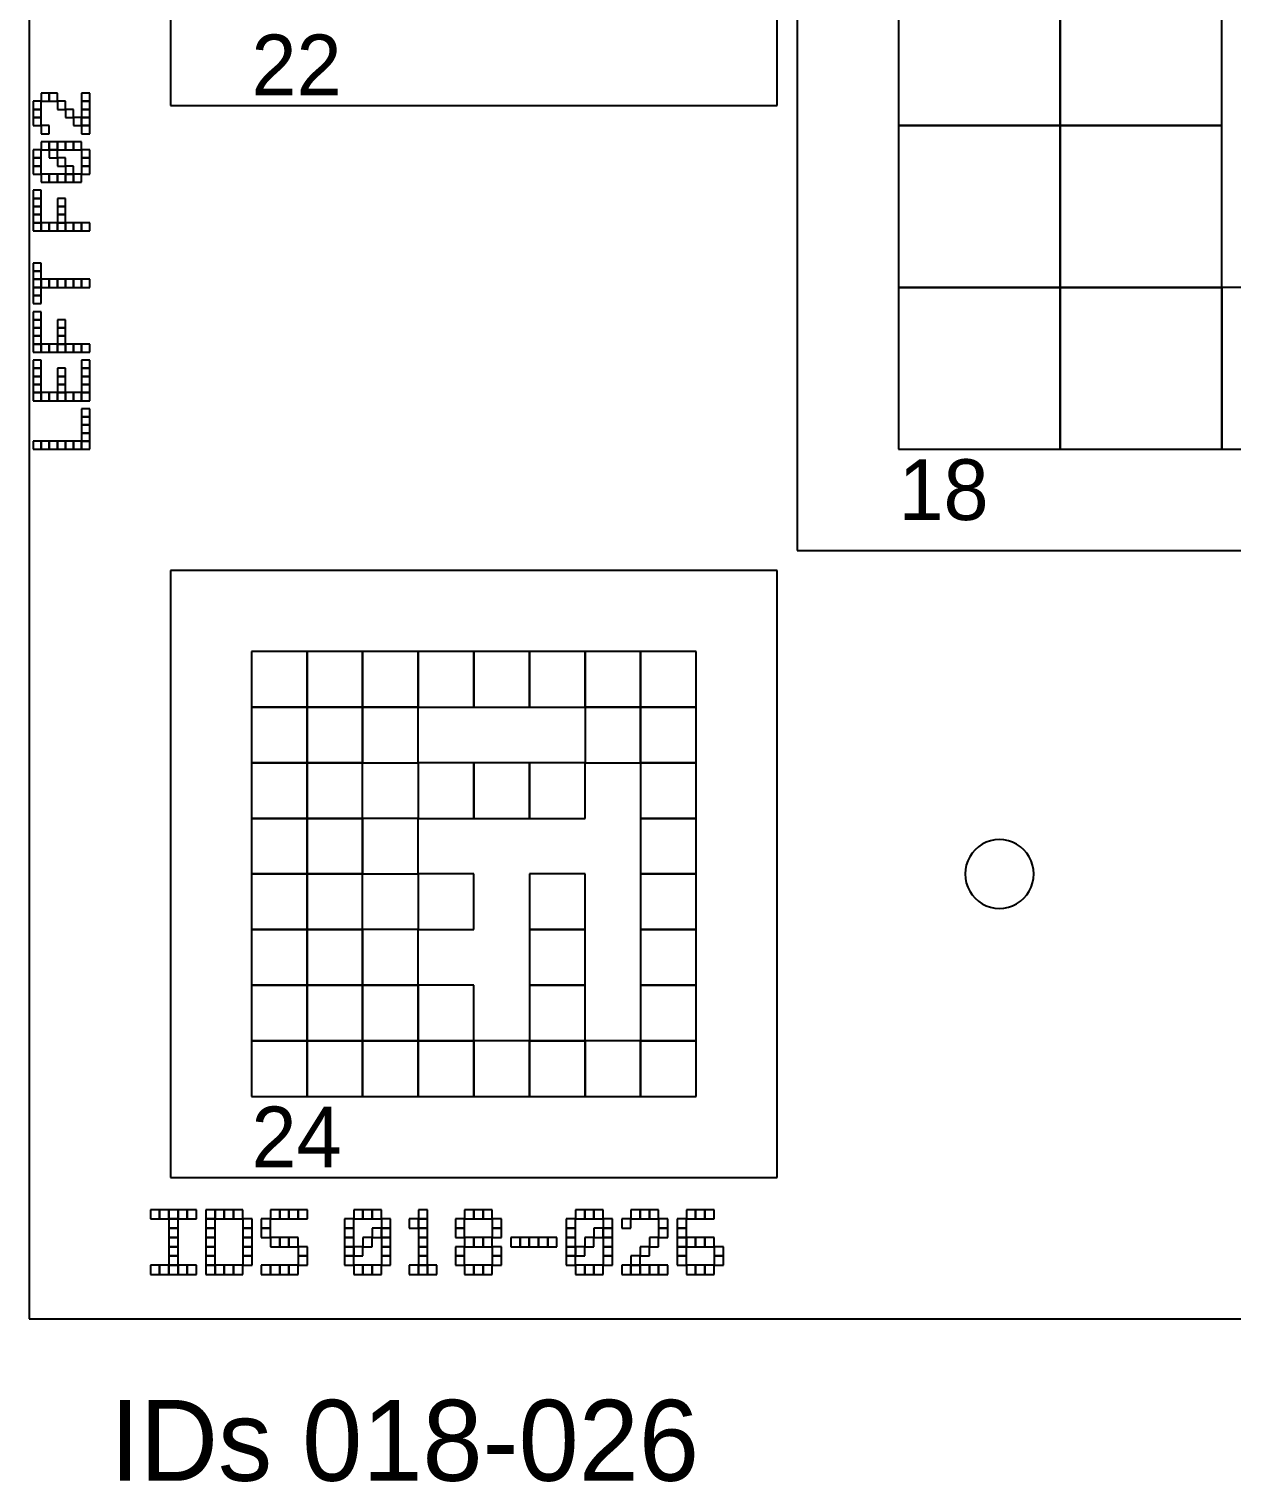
# Model space of a CAD drawing. Extents: x 0 to 150, y -8 to 159.
# Drawn here: x 0 to 59.5, y -8.1 to 63.8 of the extents above; entities that cross this region are included whole.
import ezdxf

# ---------------------------------------------------------------- set-up
doc = ezdxf.new("R2010")
doc.units = 0
for name, color, linetype in [('BLACK_POCKET', 7, 'CONTINUOUS'), ('BOARD_TEXT', 2, 'CONTINUOUS'), ('CUT', 1, 'CONTINUOUS'), ('LABEL', 3, 'CONTINUOUS'), ('MOUNT_HOLE', 5, 'CONTINUOUS'), ('QUIET_ZONE', 4, 'CONTINUOUS'), ('TAG_BOUNDARY', 8, 'CONTINUOUS')]:
    doc.layers.add(name, color=color, linetype=linetype)

msp = doc.modelspace()

# ---------------------------------------------------------------- linework, layer by layer
at = {"layer": 'BLACK_POCKET'}
for p, q in [((43, 67), (43, 59)), ((51, 59), (51, 67)), ((51, 67), (51, 59)), ((59, 59), (59, 67)), ((43, 59), (51, 59)), ((51, 59), (43, 59)), ((43, 59), (43, 51)), ((51, 59), (59, 59)), ((51, 51), (51, 59)), ((59, 59), (51, 59)), ((51, 59), (51, 51)), ((59, 51), (59, 59)), ((43, 51), (51, 51)), ((51, 51), (43, 51)), ((43, 51), (43, 43)), ((51, 51), (59, 51)), ((51, 43), (51, 51)), ((59, 51), (51, 51)), ((51, 51), (51, 43)), ((59, 43), (59, 51)), ((67, 51), (59, 51)), ((59, 51), (59, 43)), ((43, 43), (51, 43)), ((51, 43), (59, 43)), ((59, 43), (67, 43)), ((13.75, 33), (11, 33)), ((11, 33), (11, 30.25)), ((13.75, 30.25), (13.75, 33)), ((16.5, 33), (13.75, 33)), ((13.75, 33), (13.75, 30.25)), ((16.5, 30.25), (16.5, 33)), ((19.25, 33), (16.5, 33)), ((16.5, 33), (16.5, 30.25)), ((19.25, 30.25), (19.25, 33)), ((22, 33), (19.25, 33)), ((19.25, 33), (19.25, 30.25)), ((22, 30.25), (22, 33)), ((24.75, 33), (22, 33)), ((22, 33), (22, 30.25)), ((24.75, 30.25), (24.75, 33)), ((27.5, 33), (24.75, 33)), ((24.75, 33), (24.75, 30.25)), ((27.5, 30.25), (27.5, 33)), ((30.25, 33), (27.5, 33)), ((27.5, 33), (27.5, 30.25)), ((30.25, 30.25), (30.25, 33)), ((33, 33), (30.25, 33)), ((30.25, 33), (30.25, 30.25)), ((33, 30.25), (33, 33)), ((11, 30.25), (13.75, 30.25)), ((13.75, 30.25), (11, 30.25)), ((11, 30.25), (11, 27.5)), ((13.75, 30.25), (16.5, 30.25)), ((13.75, 27.5), (13.75, 30.25)), ((16.5, 30.25), (13.75, 30.25)), ((13.75, 30.25), (13.75, 27.5)), ((16.5, 30.25), (19.25, 30.25)), ((16.5, 27.5), (16.5, 30.25)), ((19.25, 30.25), (16.5, 30.25)), ((16.5, 30.25), (16.5, 27.5)), ((19.25, 30.25), (22, 30.25)), ((19.25, 27.5), (19.25, 30.25)), ((22, 30.25), (24.75, 30.25)), ((24.75, 30.25), (27.5, 30.25)), ((27.5, 30.25), (30.25, 30.25)), ((30.25, 30.25), (27.5, 30.25)), ((27.5, 30.25), (27.5, 27.5)), ((30.25, 30.25), (33, 30.25)), ((30.25, 27.5), (30.25, 30.25)), ((33, 30.25), (30.25, 30.25)), ((30.25, 30.25), (30.25, 27.5)), ((33, 27.5), (33, 30.25)), ((11, 27.5), (13.75, 27.5)), ((13.75, 27.5), (11, 27.5)), ((11, 27.5), (11, 24.75)), ((13.75, 27.5), (16.5, 27.5)), ((13.75, 24.75), (13.75, 27.5)), ((16.5, 27.5), (13.75, 27.5)), ((13.75, 27.5), (13.75, 24.75)), ((16.5, 27.5), (19.25, 27.5)), ((16.5, 24.75), (16.5, 27.5)), ((22, 27.5), (19.25, 27.5)), ((19.25, 27.5), (19.25, 24.75)), ((22, 24.75), (22, 27.5)), ((24.75, 27.5), (22, 27.5)), ((22, 27.5), (22, 24.75)), ((24.75, 24.75), (24.75, 27.5)), ((27.5, 27.5), (24.75, 27.5)), ((24.75, 27.5), (24.75, 24.75)), ((27.5, 27.5), (30.25, 27.5)), ((27.5, 24.75), (27.5, 27.5)), ((30.25, 27.5), (33, 27.5)), ((33, 27.5), (30.25, 27.5)), ((30.25, 27.5), (30.25, 24.75)), ((33, 24.75), (33, 27.5)), ((11, 24.75), (13.75, 24.75)), ((13.75, 24.75), (11, 24.75)), ((11, 24.75), (11, 22)), ((13.75, 24.75), (16.5, 24.75)), ((13.75, 22), (13.75, 24.75)), ((16.5, 24.75), (13.75, 24.75)), ((13.75, 24.75), (13.75, 22)), ((16.5, 22), (16.5, 24.75)), ((19.25, 24.75), (16.5, 24.75)), ((16.5, 24.75), (16.5, 22)), ((19.25, 24.75), (22, 24.75)), ((19.25, 22), (19.25, 24.75)), ((22, 24.75), (24.75, 24.75)), ((24.75, 24.75), (27.5, 24.75)), ((30.25, 24.75), (33, 24.75)), ((33, 24.75), (30.25, 24.75)), ((30.25, 24.75), (30.25, 22)), ((33, 22), (33, 24.75)), ((11, 22), (13.75, 22)), ((13.75, 22), (11, 22)), ((11, 22), (11, 19.25)), ((13.75, 22), (16.5, 22)), ((13.75, 19.25), (13.75, 22)), ((16.5, 22), (13.75, 22)), ((13.75, 22), (13.75, 19.25)), ((16.5, 22), (19.25, 22)), ((16.5, 19.25), (16.5, 22)), ((22, 22), (19.25, 22)), ((19.25, 22), (19.25, 19.25)), ((22, 19.25), (22, 22)), ((27.5, 22), (24.75, 22)), ((24.75, 22), (24.75, 19.25)), ((27.5, 19.25), (27.5, 22)), ((30.25, 22), (33, 22)), ((33, 22), (30.25, 22)), ((30.25, 22), (30.25, 19.25)), ((33, 19.25), (33, 22)), ((11, 19.25), (13.75, 19.25)), ((13.75, 19.25), (11, 19.25)), ((11, 19.25), (11, 16.5)), ((13.75, 19.25), (16.5, 19.25)), ((13.75, 16.5), (13.75, 19.25)), ((16.5, 19.25), (13.75, 19.25)), ((13.75, 19.25), (13.75, 16.5)), ((16.5, 16.5), (16.5, 19.25)), ((19.25, 19.25), (16.5, 19.25)), ((16.5, 19.25), (16.5, 16.5)), ((19.25, 19.25), (22, 19.25)), ((19.25, 16.5), (19.25, 19.25)), ((24.75, 19.25), (27.5, 19.25)), ((27.5, 19.25), (24.75, 19.25)), ((24.75, 19.25), (24.75, 16.5)), ((27.5, 16.5), (27.5, 19.25)), ((30.25, 19.25), (33, 19.25)), ((33, 19.25), (30.25, 19.25)), ((30.25, 19.25), (30.25, 16.5)), ((33, 16.5), (33, 19.25)), ((11, 16.5), (13.75, 16.5)), ((13.75, 16.5), (11, 16.5)), ((11, 16.5), (11, 13.75)), ((13.75, 16.5), (16.5, 16.5)), ((13.75, 13.75), (13.75, 16.5)), ((16.5, 16.5), (13.75, 16.5)), ((13.75, 16.5), (13.75, 13.75)), ((16.5, 16.5), (19.25, 16.5)), ((16.5, 13.75), (16.5, 16.5)), ((19.25, 16.5), (16.5, 16.5)), ((16.5, 16.5), (16.5, 13.75)), ((19.25, 13.75), (19.25, 16.5)), ((22, 16.5), (19.25, 16.5)), ((19.25, 16.5), (19.25, 13.75)), ((22, 13.75), (22, 16.5)), ((24.75, 16.5), (27.5, 16.5)), ((27.5, 16.5), (24.75, 16.5)), ((24.75, 16.5), (24.75, 13.75)), ((27.5, 13.75), (27.5, 16.5)), ((30.25, 16.5), (33, 16.5)), ((33, 16.5), (30.25, 16.5)), ((30.25, 16.5), (30.25, 13.75)), ((33, 13.75), (33, 16.5)), ((11, 13.75), (13.75, 13.75)), ((13.75, 13.75), (11, 13.75)), ((11, 13.75), (11, 11)), ((13.75, 13.75), (16.5, 13.75)), ((13.75, 11), (13.75, 13.75)), ((16.5, 13.75), (13.75, 13.75)), ((13.75, 13.75), (13.75, 11)), ((16.5, 13.75), (19.25, 13.75)), ((16.5, 11), (16.5, 13.75)), ((19.25, 13.75), (16.5, 13.75)), ((16.5, 13.75), (16.5, 11)), ((19.25, 13.75), (22, 13.75)), ((19.25, 11), (19.25, 13.75)), ((22, 13.75), (19.25, 13.75)), ((19.25, 13.75), (19.25, 11)), ((22, 11), (22, 13.75)), ((24.75, 13.75), (22, 13.75)), ((22, 13.75), (22, 11)), ((24.75, 13.75), (27.5, 13.75)), ((24.75, 11), (24.75, 13.75)), ((27.5, 13.75), (24.75, 13.75)), ((24.75, 13.75), (24.75, 11)), ((27.5, 11), (27.5, 13.75)), ((30.25, 13.75), (27.5, 13.75)), ((27.5, 13.75), (27.5, 11)), ((30.25, 13.75), (33, 13.75)), ((30.25, 11), (30.25, 13.75)), ((33, 13.75), (30.25, 13.75)), ((30.25, 13.75), (30.25, 11)), ((33, 11), (33, 13.75)), ((11, 11), (13.75, 11)), ((13.75, 11), (16.5, 11)), ((16.5, 11), (19.25, 11)), ((19.25, 11), (22, 11)), ((22, 11), (24.75, 11)), ((24.75, 11), (27.5, 11)), ((27.5, 11), (30.25, 11)), ((30.25, 11), (33, 11))]:
    msp.add_line(p, q, dxfattribs=at)
at = {"layer": 'BOARD_TEXT'}
for p, q in [((1, 60.6), (0.6, 60.6)), ((0.6, 60.6), (0.6, 60.2)), ((1, 60.2), (1, 60.6)), ((1.4, 60.6), (1, 60.6)), ((1, 60.6), (1, 60.2)), ((1.4, 60.2), (1.4, 60.6)), ((3, 60.6), (2.6, 60.6)), ((2.6, 60.6), (2.6, 60.2)), ((3, 60.2), (3, 60.6)), ((0.6, 60.2), (0.2, 60.2)), ((0.2, 60.2), (0.2, 59.8)), ((0.6, 59.8), (0.2, 59.8)), ((0.2, 59.8), (0.2, 59.4)), ((0.2, 59.8), (0.6, 59.8)), ((0.6, 59.8), (0.6, 60.2)), ((0.6, 60.2), (1, 60.2)), ((0.6, 59.4), (0.6, 59.8)), ((1, 60.2), (1.4, 60.2)), ((1.8, 60.2), (1.4, 60.2)), ((1.4, 60.2), (1.4, 59.8)), ((1.4, 59.8), (1.8, 59.8)), ((1.8, 59.8), (1.8, 60.2)), ((2.2, 59.8), (1.8, 59.8)), ((1.8, 59.8), (1.8, 59.4)), ((2.2, 59.4), (2.2, 59.8)), ((3, 60.2), (2.6, 60.2)), ((2.6, 60.2), (2.6, 59.8)), ((2.6, 60.2), (3, 60.2)), ((3, 59.8), (2.6, 59.8)), ((2.6, 59.8), (2.6, 59.4)), ((2.6, 59.8), (3, 59.8)), ((3, 59.8), (3, 60.2)), ((3, 59.4), (3, 59.8)), ((0.6, 59.4), (0.2, 59.4)), ((0.2, 59.4), (0.2, 59)), ((0.2, 59.4), (0.6, 59.4)), ((0.2, 59), (0.6, 59)), ((0.6, 59), (0.6, 59.4)), ((1, 59), (0.6, 59)), ((0.6, 59), (0.6, 58.6)), ((1, 58.6), (1, 59)), ((1.8, 59.4), (2.2, 59.4)), ((2.6, 59.4), (2.2, 59.4)), ((2.2, 59.4), (2.2, 59)), ((2.2, 59), (2.6, 59)), ((2.6, 59), (2.6, 59.4)), ((3, 59.4), (2.6, 59.4)), ((2.6, 59.4), (2.6, 59)), ((2.6, 59.4), (3, 59.4)), ((3, 59), (2.6, 59)), ((2.6, 59), (2.6, 58.6)), ((2.6, 59), (3, 59)), ((3, 59), (3, 59.4)), ((3, 58.6), (3, 59)), ((0.6, 58.6), (1, 58.6)), ((1, 58.2), (0.6, 58.2)), ((0.6, 58.2), (0.6, 57.8)), ((1, 57.8), (1, 58.2)), ((1.4, 58.2), (1, 58.2)), ((1, 58.2), (1, 57.8)), ((1.4, 57.8), (1.4, 58.2)), ((1.8, 58.2), (1.4, 58.2)), ((1.4, 58.2), (1.4, 57.8)), ((1.8, 57.8), (1.8, 58.2)), ((2.2, 58.2), (1.8, 58.2)), ((1.8, 58.2), (1.8, 57.8)), ((2.2, 57.8), (2.2, 58.2)), ((2.6, 58.2), (2.2, 58.2)), ((2.2, 58.2), (2.2, 57.8)), ((2.6, 58.6), (3, 58.6)), ((2.6, 57.8), (2.6, 58.2)), ((0.6, 57.8), (0.2, 57.8)), ((0.2, 57.8), (0.2, 57.4)), ((0.6, 57.4), (0.6, 57.8)), ((0.6, 57.8), (1, 57.8)), ((1.4, 57.8), (1, 57.8)), ((1, 57.8), (1, 57.4)), ((1, 57.8), (1.4, 57.8)), ((1.4, 57.4), (1.4, 57.8)), ((1.4, 57.8), (1.8, 57.8)), ((1.8, 57.8), (2.2, 57.8)), ((2.2, 57.8), (2.6, 57.8)), ((3, 57.8), (2.6, 57.8)), ((2.6, 57.8), (2.6, 57.4)), ((3, 57.4), (3, 57.8)), ((0.6, 57.4), (0.2, 57.4)), ((0.2, 57.4), (0.2, 57)), ((0.2, 57.4), (0.6, 57.4)), ((0.6, 57), (0.2, 57)), ((0.2, 57), (0.2, 56.6)), ((0.2, 57), (0.6, 57)), ((0.6, 57), (0.6, 57.4)), ((0.6, 56.6), (0.6, 57)), ((1, 57.4), (1.4, 57.4)), ((1.8, 57.4), (1.4, 57.4)), ((1.4, 57.4), (1.4, 57)), ((1.4, 57), (1.8, 57)), ((1.8, 57), (1.8, 57.4)), ((2.2, 57), (1.8, 57)), ((1.8, 57), (1.8, 56.6)), ((2.2, 56.6), (2.2, 57)), ((3, 57.4), (2.6, 57.4)), ((2.6, 57.4), (2.6, 57)), ((2.6, 57.4), (3, 57.4)), ((3, 57), (2.6, 57)), ((2.6, 57), (2.6, 56.6)), ((2.6, 57), (3, 57)), ((3, 57), (3, 57.4)), ((3, 56.6), (3, 57)), ((0.2, 56.6), (0.6, 56.6)), ((1, 56.6), (0.6, 56.6)), ((0.6, 56.6), (0.6, 56.2)), ((0.6, 56.2), (1, 56.2)), ((1, 56.2), (1, 56.6)), ((1.4, 56.6), (1, 56.6)), ((1, 56.6), (1, 56.2)), ((1, 56.2), (1.4, 56.2)), ((1.4, 56.2), (1.4, 56.6)), ((1.8, 56.6), (1.4, 56.6)), ((1.4, 56.6), (1.4, 56.2)), ((1.4, 56.2), (1.8, 56.2)), ((1.8, 56.2), (1.8, 56.6)), ((2.2, 56.6), (1.8, 56.6)), ((1.8, 56.6), (1.8, 56.2)), ((1.8, 56.6), (2.2, 56.6)), ((1.8, 56.2), (2.2, 56.2)), ((2.2, 56.2), (2.2, 56.6)), ((2.6, 56.6), (2.2, 56.6)), ((2.2, 56.6), (2.2, 56.2)), ((2.2, 56.2), (2.6, 56.2)), ((2.6, 56.2), (2.6, 56.6)), ((2.6, 56.6), (3, 56.6)), ((0.6, 55.8), (0.2, 55.8)), ((0.2, 55.8), (0.2, 55.4)), ((0.6, 55.4), (0.2, 55.4)), ((0.2, 55.4), (0.2, 55)), ((0.2, 55.4), (0.6, 55.4)), ((0.6, 55.4), (0.6, 55.8)), ((0.6, 55), (0.6, 55.4)), ((1.8, 55.4), (1.4, 55.4)), ((1.4, 55.4), (1.4, 55)), ((1.8, 55), (1.8, 55.4)), ((0.6, 55), (0.2, 55)), ((0.2, 55), (0.2, 54.6)), ((0.2, 55), (0.6, 55)), ((0.6, 54.6), (0.2, 54.6)), ((0.2, 54.6), (0.2, 54.2)), ((0.2, 54.6), (0.6, 54.6)), ((0.6, 54.6), (0.6, 55)), ((0.6, 54.2), (0.6, 54.6)), ((1.8, 55), (1.4, 55)), ((1.4, 55), (1.4, 54.6)), ((1.4, 55), (1.8, 55)), ((1.8, 54.6), (1.4, 54.6)), ((1.4, 54.6), (1.4, 54.2)), ((1.4, 54.6), (1.8, 54.6)), ((1.8, 54.6), (1.8, 55)), ((1.8, 54.2), (1.8, 54.6)), ((0.6, 54.2), (0.2, 54.2)), ((0.2, 54.2), (0.2, 53.8)), ((0.2, 54.2), (0.6, 54.2)), ((0.6, 53.8), (0.6, 54.2)), ((1, 54.2), (0.6, 54.2)), ((0.6, 54.2), (0.6, 53.8)), ((1, 53.8), (1, 54.2)), ((1.4, 54.2), (1, 54.2)), ((1, 54.2), (1, 53.8)), ((1.4, 53.8), (1.4, 54.2)), ((1.8, 54.2), (1.4, 54.2)), ((1.4, 54.2), (1.4, 53.8)), ((1.4, 54.2), (1.8, 54.2)), ((1.8, 53.8), (1.8, 54.2)), ((2.2, 54.2), (1.8, 54.2)), ((1.8, 54.2), (1.8, 53.8)), ((2.2, 53.8), (2.2, 54.2)), ((2.6, 54.2), (2.2, 54.2)), ((2.2, 54.2), (2.2, 53.8)), ((2.6, 53.8), (2.6, 54.2)), ((3, 54.2), (2.6, 54.2)), ((2.6, 54.2), (2.6, 53.8)), ((3, 53.8), (3, 54.2)), ((0.2, 53.8), (0.6, 53.8)), ((0.6, 53.8), (1, 53.8)), ((1, 53.8), (1.4, 53.8)), ((1.4, 53.8), (1.8, 53.8)), ((1.8, 53.8), (2.2, 53.8)), ((2.2, 53.8), (2.6, 53.8)), ((2.6, 53.8), (3, 53.8)), ((0.6, 52.2), (0.2, 52.2)), ((0.2, 52.2), (0.2, 51.8)), ((0.6, 51.8), (0.2, 51.8)), ((0.2, 51.8), (0.2, 51.4)), ((0.2, 51.8), (0.6, 51.8)), ((0.6, 51.8), (0.6, 52.2)), ((0.6, 51.4), (0.6, 51.8)), ((0.6, 51.4), (0.2, 51.4)), ((0.2, 51.4), (0.2, 51)), ((0.2, 51.4), (0.6, 51.4)), ((0.6, 51), (0.2, 51)), ((0.2, 51), (0.2, 50.6)), ((0.2, 51), (0.6, 51)), ((0.6, 51), (0.6, 51.4)), ((1, 51.4), (0.6, 51.4)), ((0.6, 51.4), (0.6, 51)), ((0.6, 50.6), (0.6, 51)), ((0.6, 51), (1, 51)), ((1, 51), (1, 51.4)), ((1.4, 51.4), (1, 51.4)), ((1, 51.4), (1, 51)), ((1, 51), (1.4, 51)), ((1.4, 51), (1.4, 51.4)), ((1.8, 51.4), (1.4, 51.4)), ((1.4, 51.4), (1.4, 51)), ((1.4, 51), (1.8, 51)), ((1.8, 51), (1.8, 51.4)), ((2.2, 51.4), (1.8, 51.4)), ((1.8, 51.4), (1.8, 51)), ((1.8, 51), (2.2, 51)), ((2.2, 51), (2.2, 51.4)), ((2.6, 51.4), (2.2, 51.4)), ((2.2, 51.4), (2.2, 51)), ((2.2, 51), (2.6, 51)), ((2.6, 51), (2.6, 51.4)), ((3, 51.4), (2.6, 51.4)), ((2.6, 51.4), (2.6, 51)), ((2.6, 51), (3, 51)), ((3, 51), (3, 51.4)), ((0.6, 50.6), (0.2, 50.6)), ((0.2, 50.6), (0.2, 50.2)), ((0.2, 50.6), (0.6, 50.6)), ((0.6, 50.2), (0.6, 50.6)), ((0.2, 50.2), (0.6, 50.2)), ((0.6, 49.8), (0.2, 49.8)), ((0.2, 49.8), (0.2, 49.4)), ((0.6, 49.4), (0.6, 49.8)), ((0.6, 49.4), (0.2, 49.4)), ((0.2, 49.4), (0.2, 49)), ((0.2, 49.4), (0.6, 49.4)), ((0.6, 49), (0.2, 49)), ((0.2, 49), (0.2, 48.6)), ((0.2, 49), (0.6, 49)), ((0.6, 49), (0.6, 49.4)), ((0.6, 48.6), (0.6, 49)), ((1.8, 49.4), (1.4, 49.4)), ((1.4, 49.4), (1.4, 49)), ((1.8, 49), (1.4, 49)), ((1.4, 49), (1.4, 48.6)), ((1.4, 49), (1.8, 49)), ((1.8, 49), (1.8, 49.4)), ((1.8, 48.6), (1.8, 49)), ((0.6, 48.6), (0.2, 48.6)), ((0.2, 48.6), (0.2, 48.2)), ((0.2, 48.6), (0.6, 48.6)), ((0.6, 48.2), (0.2, 48.2)), ((0.2, 48.2), (0.2, 47.8)), ((0.2, 48.2), (0.6, 48.2)), ((0.6, 48.2), (0.6, 48.6)), ((0.6, 47.8), (0.6, 48.2)), ((1, 48.2), (0.6, 48.2)), ((0.6, 48.2), (0.6, 47.8)), ((1, 47.8), (1, 48.2)), ((1.4, 48.2), (1, 48.2)), ((1, 48.2), (1, 47.8)), ((1.8, 48.6), (1.4, 48.6)), ((1.4, 48.6), (1.4, 48.2)), ((1.4, 48.6), (1.8, 48.6)), ((1.4, 47.8), (1.4, 48.2)), ((1.8, 48.2), (1.4, 48.2)), ((1.4, 48.2), (1.4, 47.8)), ((1.4, 48.2), (1.8, 48.2)), ((1.8, 48.2), (1.8, 48.6)), ((1.8, 47.8), (1.8, 48.2)), ((2.2, 48.2), (1.8, 48.2)), ((1.8, 48.2), (1.8, 47.8)), ((2.2, 47.8), (2.2, 48.2)), ((2.6, 48.2), (2.2, 48.2)), ((2.2, 48.2), (2.2, 47.8)), ((2.6, 47.8), (2.6, 48.2)), ((3, 48.2), (2.6, 48.2)), ((2.6, 48.2), (2.6, 47.8)), ((3, 47.8), (3, 48.2)), ((0.2, 47.8), (0.6, 47.8)), ((0.6, 47.8), (1, 47.8)), ((1, 47.8), (1.4, 47.8)), ((1.4, 47.8), (1.8, 47.8)), ((1.8, 47.8), (2.2, 47.8)), ((2.2, 47.8), (2.6, 47.8)), ((2.6, 47.8), (3, 47.8)), ((0.6, 47.4), (0.2, 47.4)), ((0.2, 47.4), (0.2, 47)), ((0.6, 47), (0.2, 47)), ((0.2, 47), (0.2, 46.6)), ((0.2, 47), (0.6, 47)), ((0.6, 47), (0.6, 47.4)), ((0.6, 46.6), (0.6, 47)), ((1.8, 47), (1.4, 47)), ((1.4, 47), (1.4, 46.6)), ((1.8, 46.6), (1.8, 47)), ((3, 47.4), (2.6, 47.4)), ((2.6, 47.4), (2.6, 47)), ((3, 47), (2.6, 47)), ((2.6, 47), (2.6, 46.6)), ((2.6, 47), (3, 47)), ((3, 47), (3, 47.4)), ((3, 46.6), (3, 47)), ((0.6, 46.6), (0.2, 46.6)), ((0.2, 46.6), (0.2, 46.2)), ((0.2, 46.6), (0.6, 46.6)), ((0.6, 46.2), (0.2, 46.2)), ((0.2, 46.2), (0.2, 45.8)), ((0.2, 46.2), (0.6, 46.2)), ((0.6, 46.2), (0.6, 46.6)), ((0.6, 45.8), (0.6, 46.2)), ((1.8, 46.6), (1.4, 46.6)), ((1.4, 46.6), (1.4, 46.2)), ((1.4, 46.6), (1.8, 46.6)), ((1.8, 46.2), (1.4, 46.2)), ((1.4, 46.2), (1.4, 45.8)), ((1.4, 46.2), (1.8, 46.2)), ((1.8, 46.2), (1.8, 46.6)), ((1.8, 45.8), (1.8, 46.2)), ((3, 46.6), (2.6, 46.6)), ((2.6, 46.6), (2.6, 46.2)), ((2.6, 46.6), (3, 46.6)), ((3, 46.2), (2.6, 46.2)), ((2.6, 46.2), (2.6, 45.8)), ((2.6, 46.2), (3, 46.2)), ((3, 46.2), (3, 46.6)), ((3, 45.8), (3, 46.2)), ((0.6, 45.8), (0.2, 45.8)), ((0.2, 45.8), (0.2, 45.4)), ((0.2, 45.8), (0.6, 45.8)), ((0.2, 45.4), (0.6, 45.4)), ((0.6, 45.4), (0.6, 45.8)), ((1, 45.8), (0.6, 45.8)), ((0.6, 45.8), (0.6, 45.4)), ((0.6, 45.4), (1, 45.4)), ((1, 45.4), (1, 45.8)), ((1.4, 45.8), (1, 45.8)), ((1, 45.8), (1, 45.4)), ((1, 45.4), (1.4, 45.4)), ((1.4, 45.4), (1.4, 45.8)), ((1.8, 45.8), (1.4, 45.8)), ((1.4, 45.8), (1.4, 45.4)), ((1.4, 45.8), (1.8, 45.8)), ((1.4, 45.4), (1.8, 45.4)), ((1.8, 45.4), (1.8, 45.8)), ((2.2, 45.8), (1.8, 45.8)), ((1.8, 45.8), (1.8, 45.4)), ((1.8, 45.4), (2.2, 45.4)), ((2.2, 45.4), (2.2, 45.8)), ((2.6, 45.8), (2.2, 45.8)), ((2.2, 45.8), (2.2, 45.4)), ((2.2, 45.4), (2.6, 45.4)), ((2.6, 45.4), (2.6, 45.8)), ((3, 45.8), (2.6, 45.8)), ((2.6, 45.8), (2.6, 45.4)), ((2.6, 45.8), (3, 45.8)), ((2.6, 45.4), (3, 45.4)), ((3, 45.4), (3, 45.8)), ((3, 45), (2.6, 45)), ((2.6, 45), (2.6, 44.6)), ((3, 44.6), (2.6, 44.6)), ((2.6, 44.6), (2.6, 44.2)), ((2.6, 44.6), (3, 44.6)), ((3, 44.6), (3, 45)), ((3, 44.2), (3, 44.6)), ((3, 44.2), (2.6, 44.2)), ((2.6, 44.2), (2.6, 43.8)), ((2.6, 44.2), (3, 44.2)), ((3, 43.8), (3, 44.2)), ((0.6, 43.4), (0.2, 43.4)), ((0.2, 43.4), (0.2, 43)), ((0.6, 43), (0.6, 43.4)), ((1, 43.4), (0.6, 43.4)), ((0.6, 43.4), (0.6, 43)), ((1, 43), (1, 43.4)), ((1.4, 43.4), (1, 43.4)), ((1, 43.4), (1, 43)), ((1.4, 43), (1.4, 43.4)), ((1.8, 43.4), (1.4, 43.4)), ((1.4, 43.4), (1.4, 43)), ((1.8, 43), (1.8, 43.4)), ((2.2, 43.4), (1.8, 43.4)), ((1.8, 43.4), (1.8, 43)), ((2.2, 43), (2.2, 43.4)), ((2.6, 43.4), (2.2, 43.4)), ((2.2, 43.4), (2.2, 43)), ((3, 43.8), (2.6, 43.8)), ((2.6, 43.8), (2.6, 43.4)), ((2.6, 43.8), (3, 43.8)), ((2.6, 43), (2.6, 43.4)), ((3, 43.4), (2.6, 43.4)), ((2.6, 43.4), (2.6, 43)), ((2.6, 43.4), (3, 43.4)), ((3, 43.4), (3, 43.8)), ((3, 43), (3, 43.4)), ((0.2, 43), (0.6, 43)), ((0.6, 43), (1, 43)), ((1, 43), (1.4, 43)), ((1.4, 43), (1.8, 43)), ((1.8, 43), (2.2, 43)), ((2.2, 43), (2.6, 43)), ((2.6, 43), (3, 43)), ((6.457143, 5.4), (6, 5.4)), ((6, 5.4), (6, 4.942857)), ((6.457143, 4.942857), (6.457143, 5.4)), ((6.914286, 5.4), (6.457143, 5.4)), ((6.457143, 5.4), (6.457143, 4.942857)), ((6.914286, 4.942857), (6.914286, 5.4)), ((7.371429, 5.4), (6.914286, 5.4)), ((6.914286, 5.4), (6.914286, 4.942857)), ((7.371429, 4.942857), (7.371429, 5.4)), ((7.828571, 5.4), (7.371429, 5.4)), ((7.371429, 5.4), (7.371429, 4.942857)), ((7.828571, 4.942857), (7.828571, 5.4)), ((8.285714, 5.4), (7.828571, 5.4)), ((7.828571, 5.4), (7.828571, 4.942857)), ((8.285714, 4.942857), (8.285714, 5.4)), ((9.2, 5.4), (8.742857, 5.4)), ((8.742857, 5.4), (8.742857, 4.942857)), ((9.2, 4.942857), (9.2, 5.4)), ((9.657143, 5.4), (9.2, 5.4)), ((9.2, 5.4), (9.2, 4.942857)), ((9.657143, 4.942857), (9.657143, 5.4)), ((10.114286, 5.4), (9.657143, 5.4)), ((9.657143, 5.4), (9.657143, 4.942857)), ((10.114286, 4.942857), (10.114286, 5.4)), ((10.571429, 5.4), (10.114286, 5.4)), ((10.114286, 5.4), (10.114286, 4.942857)), ((10.571429, 4.942857), (10.571429, 5.4)), ((12.4, 5.4), (11.942857, 5.4)), ((11.942857, 5.4), (11.942857, 4.942857)), ((12.4, 4.942857), (12.4, 5.4)), ((12.857143, 5.4), (12.4, 5.4)), ((12.4, 5.4), (12.4, 4.942857)), ((12.857143, 4.942857), (12.857143, 5.4)), ((13.314286, 5.4), (12.857143, 5.4)), ((12.857143, 5.4), (12.857143, 4.942857)), ((13.314286, 4.942857), (13.314286, 5.4)), ((13.771429, 5.4), (13.314286, 5.4)), ((13.314286, 5.4), (13.314286, 4.942857)), ((13.771429, 4.942857), (13.771429, 5.4)), ((16.514286, 5.4), (16.057143, 5.4)), ((16.057143, 5.4), (16.057143, 4.942857)), ((16.514286, 4.942857), (16.514286, 5.4)), ((16.971429, 5.4), (16.514286, 5.4)), ((16.514286, 5.4), (16.514286, 4.942857)), ((16.971429, 4.942857), (16.971429, 5.4)), ((17.428571, 5.4), (16.971429, 5.4)), ((16.971429, 5.4), (16.971429, 4.942857)), ((17.428571, 4.942857), (17.428571, 5.4)), ((19.714286, 5.4), (19.257143, 5.4)), ((19.257143, 5.4), (19.257143, 4.942857)), ((19.714286, 4.942857), (19.714286, 5.4)), ((22, 5.4), (21.542857, 5.4)), ((21.542857, 5.4), (21.542857, 4.942857)), ((22, 4.942857), (22, 5.4)), ((22.457143, 5.4), (22, 5.4)), ((22, 5.4), (22, 4.942857)), ((22.457143, 4.942857), (22.457143, 5.4)), ((22.914286, 5.4), (22.457143, 5.4)), ((22.457143, 5.4), (22.457143, 4.942857)), ((22.914286, 4.942857), (22.914286, 5.4)), ((27.485714, 5.4), (27.028571, 5.4)), ((27.028571, 5.4), (27.028571, 4.942857)), ((27.485714, 4.942857), (27.485714, 5.4)), ((27.942857, 5.4), (27.485714, 5.4)), ((27.485714, 5.4), (27.485714, 4.942857)), ((27.942857, 4.942857), (27.942857, 5.4)), ((28.4, 5.4), (27.942857, 5.4)), ((27.942857, 5.4), (27.942857, 4.942857)), ((28.4, 4.942857), (28.4, 5.4)), ((30.228571, 5.4), (29.771429, 5.4)), ((29.771429, 5.4), (29.771429, 4.942857)), ((30.228571, 4.942857), (30.228571, 5.4)), ((30.685714, 5.4), (30.228571, 5.4)), ((30.228571, 5.4), (30.228571, 4.942857)), ((30.685714, 4.942857), (30.685714, 5.4)), ((31.142857, 5.4), (30.685714, 5.4)), ((30.685714, 5.4), (30.685714, 4.942857)), ((31.142857, 4.942857), (31.142857, 5.4)), ((32.971429, 5.4), (32.514286, 5.4)), ((32.514286, 5.4), (32.514286, 4.942857)), ((32.971429, 4.942857), (32.971429, 5.4)), ((33.428571, 5.4), (32.971429, 5.4)), ((32.971429, 5.4), (32.971429, 4.942857)), ((33.428571, 4.942857), (33.428571, 5.4)), ((33.885714, 5.4), (33.428571, 5.4)), ((33.428571, 5.4), (33.428571, 4.942857)), ((33.885714, 4.942857), (33.885714, 5.4)), ((6, 4.942857), (6.457143, 4.942857)), ((6.457143, 4.942857), (6.914286, 4.942857)), ((6.914286, 4.942857), (7.371429, 4.942857)), ((7.371429, 4.942857), (6.914286, 4.942857)), ((6.914286, 4.942857), (6.914286, 4.485714)), ((6.914286, 4.485714), (7.371429, 4.485714)), ((7.371429, 4.485714), (6.914286, 4.485714)), ((6.914286, 4.485714), (6.914286, 4.028571)), ((7.371429, 4.942857), (7.828571, 4.942857)), ((7.371429, 4.485714), (7.371429, 4.942857)), ((7.371429, 4.028571), (7.371429, 4.485714)), ((7.828571, 4.942857), (8.285714, 4.942857)), ((8.742857, 4.942857), (9.2, 4.942857)), ((9.2, 4.942857), (8.742857, 4.942857)), ((8.742857, 4.942857), (8.742857, 4.485714)), ((8.742857, 4.485714), (9.2, 4.485714)), ((9.2, 4.485714), (8.742857, 4.485714)), ((8.742857, 4.485714), (8.742857, 4.028571)), ((9.2, 4.942857), (9.657143, 4.942857)), ((9.2, 4.485714), (9.2, 4.942857)), ((9.2, 4.028571), (9.2, 4.485714)), ((9.657143, 4.942857), (10.114286, 4.942857)), ((10.114286, 4.942857), (10.571429, 4.942857)), ((11.028571, 4.942857), (10.571429, 4.942857)), ((10.571429, 4.942857), (10.571429, 4.485714)), ((10.571429, 4.485714), (11.028571, 4.485714)), ((11.028571, 4.485714), (10.571429, 4.485714)), ((10.571429, 4.485714), (10.571429, 4.028571)), ((11.028571, 4.485714), (11.028571, 4.942857)), ((11.028571, 4.028571), (11.028571, 4.485714)), ((11.942857, 4.942857), (11.485714, 4.942857)), ((11.485714, 4.942857), (11.485714, 4.485714)), ((11.485714, 4.485714), (11.942857, 4.485714)), ((11.942857, 4.485714), (11.485714, 4.485714)), ((11.485714, 4.485714), (11.485714, 4.028571)), ((11.942857, 4.942857), (12.4, 4.942857)), ((11.942857, 4.485714), (11.942857, 4.942857)), ((11.942857, 4.028571), (11.942857, 4.485714)), ((12.4, 4.942857), (12.857143, 4.942857)), ((12.857143, 4.942857), (13.314286, 4.942857)), ((13.314286, 4.942857), (13.771429, 4.942857)), ((16.057143, 4.942857), (15.6, 4.942857)), ((15.6, 4.942857), (15.6, 4.485714)), ((15.6, 4.485714), (16.057143, 4.485714)), ((16.057143, 4.485714), (15.6, 4.485714)), ((15.6, 4.485714), (15.6, 4.028571)), ((16.057143, 4.942857), (16.514286, 4.942857)), ((16.057143, 4.485714), (16.057143, 4.942857)), ((16.057143, 4.028571), (16.057143, 4.485714)), ((16.514286, 4.942857), (16.971429, 4.942857)), ((16.971429, 4.942857), (17.428571, 4.942857)), ((17.428571, 4.485714), (16.971429, 4.485714)), ((16.971429, 4.485714), (16.971429, 4.028571)), ((17.885714, 4.942857), (17.428571, 4.942857)), ((17.428571, 4.942857), (17.428571, 4.485714)), ((17.428571, 4.485714), (17.885714, 4.485714)), ((17.428571, 4.028571), (17.428571, 4.485714)), ((17.885714, 4.485714), (17.428571, 4.485714)), ((17.428571, 4.485714), (17.428571, 4.028571)), ((17.885714, 4.485714), (17.885714, 4.942857)), ((17.885714, 4.028571), (17.885714, 4.485714)), ((19.257143, 4.942857), (18.8, 4.942857)), ((18.8, 4.942857), (18.8, 4.485714)), ((18.8, 4.485714), (19.257143, 4.485714)), ((19.257143, 4.942857), (19.714286, 4.942857)), ((19.257143, 4.485714), (19.257143, 4.942857)), ((19.714286, 4.942857), (19.257143, 4.942857)), ((19.257143, 4.942857), (19.257143, 4.485714)), ((19.257143, 4.485714), (19.714286, 4.485714)), ((19.714286, 4.485714), (19.257143, 4.485714)), ((19.257143, 4.485714), (19.257143, 4.028571)), ((19.714286, 4.485714), (19.714286, 4.942857)), ((19.714286, 4.028571), (19.714286, 4.485714)), ((21.542857, 4.942857), (21.085714, 4.942857)), ((21.085714, 4.942857), (21.085714, 4.485714)), ((21.085714, 4.485714), (21.542857, 4.485714)), ((21.542857, 4.485714), (21.085714, 4.485714)), ((21.085714, 4.485714), (21.085714, 4.028571)), ((21.542857, 4.942857), (22, 4.942857)), ((21.542857, 4.485714), (21.542857, 4.942857)), ((21.542857, 4.028571), (21.542857, 4.485714)), ((22, 4.942857), (22.457143, 4.942857)), ((22.457143, 4.942857), (22.914286, 4.942857)), ((23.371429, 4.942857), (22.914286, 4.942857)), ((22.914286, 4.942857), (22.914286, 4.485714)), ((22.914286, 4.485714), (23.371429, 4.485714)), ((23.371429, 4.485714), (22.914286, 4.485714)), ((22.914286, 4.485714), (22.914286, 4.028571)), ((23.371429, 4.485714), (23.371429, 4.942857)), ((23.371429, 4.028571), (23.371429, 4.485714)), ((27.028571, 4.942857), (26.571429, 4.942857)), ((26.571429, 4.942857), (26.571429, 4.485714)), ((26.571429, 4.485714), (27.028571, 4.485714)), ((27.028571, 4.485714), (26.571429, 4.485714)), ((26.571429, 4.485714), (26.571429, 4.028571)), ((27.028571, 4.942857), (27.485714, 4.942857)), ((27.028571, 4.485714), (27.028571, 4.942857)), ((27.028571, 4.028571), (27.028571, 4.485714)), ((27.485714, 4.942857), (27.942857, 4.942857)), ((27.942857, 4.942857), (28.4, 4.942857)), ((28.4, 4.485714), (27.942857, 4.485714)), ((27.942857, 4.485714), (27.942857, 4.028571)), ((28.857143, 4.942857), (28.4, 4.942857)), ((28.4, 4.942857), (28.4, 4.485714)), ((28.4, 4.485714), (28.857143, 4.485714)), ((28.4, 4.028571), (28.4, 4.485714)), ((28.857143, 4.485714), (28.4, 4.485714)), ((28.4, 4.485714), (28.4, 4.028571)), ((28.857143, 4.485714), (28.857143, 4.942857)), ((28.857143, 4.028571), (28.857143, 4.485714)), ((29.771429, 4.942857), (29.314286, 4.942857)), ((29.314286, 4.942857), (29.314286, 4.485714)), ((29.314286, 4.485714), (29.771429, 4.485714)), ((29.771429, 4.942857), (30.228571, 4.942857)), ((29.771429, 4.485714), (29.771429, 4.942857)), ((30.228571, 4.942857), (30.685714, 4.942857)), ((30.685714, 4.942857), (31.142857, 4.942857)), ((31.6, 4.942857), (31.142857, 4.942857)), ((31.142857, 4.942857), (31.142857, 4.485714)), ((31.142857, 4.485714), (31.6, 4.485714)), ((31.6, 4.485714), (31.142857, 4.485714)), ((31.142857, 4.485714), (31.142857, 4.028571)), ((31.6, 4.485714), (31.6, 4.942857)), ((31.6, 4.028571), (31.6, 4.485714)), ((32.514286, 4.942857), (32.057143, 4.942857)), ((32.057143, 4.942857), (32.057143, 4.485714)), ((32.057143, 4.485714), (32.514286, 4.485714)), ((32.514286, 4.485714), (32.057143, 4.485714)), ((32.057143, 4.485714), (32.057143, 4.028571)), ((32.514286, 4.942857), (32.971429, 4.942857)), ((32.514286, 4.485714), (32.514286, 4.942857)), ((32.514286, 4.028571), (32.514286, 4.485714)), ((32.971429, 4.942857), (33.428571, 4.942857)), ((33.428571, 4.942857), (33.885714, 4.942857)), ((6.914286, 4.028571), (7.371429, 4.028571)), ((7.371429, 4.028571), (6.914286, 4.028571)), ((6.914286, 4.028571), (6.914286, 3.571429)), ((7.371429, 3.571429), (7.371429, 4.028571)), ((8.742857, 4.028571), (9.2, 4.028571)), ((9.2, 4.028571), (8.742857, 4.028571)), ((8.742857, 4.028571), (8.742857, 3.571429)), ((9.2, 3.571429), (9.2, 4.028571)), ((10.571429, 4.028571), (11.028571, 4.028571)), ((11.028571, 4.028571), (10.571429, 4.028571)), ((10.571429, 4.028571), (10.571429, 3.571429)), ((11.028571, 3.571429), (11.028571, 4.028571)), ((11.485714, 4.028571), (11.942857, 4.028571)), ((12.4, 4.028571), (11.942857, 4.028571)), ((11.942857, 4.028571), (11.942857, 3.571429)), ((12.4, 3.571429), (12.4, 4.028571)), ((12.857143, 4.028571), (12.4, 4.028571)), ((12.4, 4.028571), (12.4, 3.571429)), ((12.857143, 3.571429), (12.857143, 4.028571)), ((13.314286, 4.028571), (12.857143, 4.028571)), ((12.857143, 4.028571), (12.857143, 3.571429)), ((13.314286, 3.571429), (13.314286, 4.028571)), ((15.6, 4.028571), (16.057143, 4.028571)), ((16.057143, 4.028571), (15.6, 4.028571)), ((15.6, 4.028571), (15.6, 3.571429)), ((16.057143, 3.571429), (16.057143, 4.028571)), ((16.971429, 4.028571), (16.514286, 4.028571)), ((16.514286, 4.028571), (16.514286, 3.571429)), ((16.971429, 4.028571), (17.428571, 4.028571)), ((16.971429, 3.571429), (16.971429, 4.028571)), ((17.428571, 4.028571), (17.885714, 4.028571)), ((17.885714, 4.028571), (17.428571, 4.028571)), ((17.428571, 4.028571), (17.428571, 3.571429)), ((17.885714, 3.571429), (17.885714, 4.028571)), ((19.257143, 4.028571), (19.714286, 4.028571)), ((19.714286, 4.028571), (19.257143, 4.028571)), ((19.257143, 4.028571), (19.257143, 3.571429)), ((19.714286, 3.571429), (19.714286, 4.028571)), ((21.085714, 4.028571), (21.542857, 4.028571)), ((22, 4.028571), (21.542857, 4.028571)), ((21.542857, 4.028571), (21.542857, 3.571429)), ((22, 3.571429), (22, 4.028571)), ((22.457143, 4.028571), (22, 4.028571)), ((22, 4.028571), (22, 3.571429)), ((22.457143, 3.571429), (22.457143, 4.028571)), ((22.914286, 4.028571), (22.457143, 4.028571)), ((22.457143, 4.028571), (22.457143, 3.571429)), ((22.914286, 4.028571), (23.371429, 4.028571)), ((22.914286, 3.571429), (22.914286, 4.028571)), ((24.285714, 4.028571), (23.828571, 4.028571)), ((23.828571, 4.028571), (23.828571, 3.571429)), ((24.285714, 3.571429), (24.285714, 4.028571)), ((24.742857, 4.028571), (24.285714, 4.028571)), ((24.285714, 4.028571), (24.285714, 3.571429)), ((24.742857, 3.571429), (24.742857, 4.028571)), ((25.2, 4.028571), (24.742857, 4.028571)), ((24.742857, 4.028571), (24.742857, 3.571429)), ((25.2, 3.571429), (25.2, 4.028571)), ((25.657143, 4.028571), (25.2, 4.028571)), ((25.2, 4.028571), (25.2, 3.571429)), ((25.657143, 3.571429), (25.657143, 4.028571)), ((26.114286, 4.028571), (25.657143, 4.028571)), ((25.657143, 4.028571), (25.657143, 3.571429)), ((26.114286, 3.571429), (26.114286, 4.028571)), ((26.571429, 4.028571), (27.028571, 4.028571)), ((27.028571, 4.028571), (26.571429, 4.028571)), ((26.571429, 4.028571), (26.571429, 3.571429)), ((27.028571, 3.571429), (27.028571, 4.028571)), ((27.942857, 4.028571), (27.485714, 4.028571)), ((27.485714, 4.028571), (27.485714, 3.571429)), ((27.942857, 4.028571), (28.4, 4.028571)), ((27.942857, 3.571429), (27.942857, 4.028571)), ((28.4, 4.028571), (28.857143, 4.028571)), ((28.857143, 4.028571), (28.4, 4.028571)), ((28.4, 4.028571), (28.4, 3.571429)), ((28.857143, 3.571429), (28.857143, 4.028571)), ((31.142857, 4.028571), (30.685714, 4.028571)), ((30.685714, 4.028571), (30.685714, 3.571429)), ((31.142857, 4.028571), (31.6, 4.028571)), ((31.142857, 3.571429), (31.142857, 4.028571)), ((32.057143, 4.028571), (32.514286, 4.028571)), ((32.514286, 4.028571), (32.057143, 4.028571)), ((32.057143, 4.028571), (32.057143, 3.571429)), ((32.514286, 3.571429), (32.514286, 4.028571)), ((32.971429, 4.028571), (32.514286, 4.028571)), ((32.514286, 4.028571), (32.514286, 3.571429)), ((32.971429, 3.571429), (32.971429, 4.028571)), ((33.428571, 4.028571), (32.971429, 4.028571)), ((32.971429, 4.028571), (32.971429, 3.571429)), ((33.428571, 3.571429), (33.428571, 4.028571)), ((33.885714, 4.028571), (33.428571, 4.028571)), ((33.428571, 4.028571), (33.428571, 3.571429)), ((33.885714, 3.571429), (33.885714, 4.028571)), ((6.914286, 3.571429), (7.371429, 3.571429)), ((7.371429, 3.571429), (6.914286, 3.571429)), ((6.914286, 3.571429), (6.914286, 3.114286)), ((6.914286, 3.114286), (7.371429, 3.114286)), ((7.371429, 3.114286), (6.914286, 3.114286)), ((6.914286, 3.114286), (6.914286, 2.657143)), ((7.371429, 3.114286), (7.371429, 3.571429)), ((7.371429, 2.657143), (7.371429, 3.114286)), ((8.742857, 3.571429), (9.2, 3.571429)), ((9.2, 3.571429), (8.742857, 3.571429)), ((8.742857, 3.571429), (8.742857, 3.114286)), ((8.742857, 3.114286), (9.2, 3.114286)), ((9.2, 3.114286), (8.742857, 3.114286)), ((8.742857, 3.114286), (8.742857, 2.657143)), ((9.2, 3.114286), (9.2, 3.571429)), ((9.2, 2.657143), (9.2, 3.114286)), ((10.571429, 3.571429), (11.028571, 3.571429)), ((11.028571, 3.571429), (10.571429, 3.571429)), ((10.571429, 3.571429), (10.571429, 3.114286)), ((10.571429, 3.114286), (11.028571, 3.114286)), ((11.028571, 3.114286), (10.571429, 3.114286)), ((10.571429, 3.114286), (10.571429, 2.657143)), ((11.028571, 3.114286), (11.028571, 3.571429)), ((11.028571, 2.657143), (11.028571, 3.114286)), ((11.942857, 3.571429), (12.4, 3.571429)), ((12.4, 3.571429), (12.857143, 3.571429)), ((12.857143, 3.571429), (13.314286, 3.571429)), ((13.771429, 3.571429), (13.314286, 3.571429)), ((13.314286, 3.571429), (13.314286, 3.114286)), ((13.314286, 3.114286), (13.771429, 3.114286)), ((13.771429, 3.114286), (13.314286, 3.114286)), ((13.314286, 3.114286), (13.314286, 2.657143)), ((13.771429, 3.114286), (13.771429, 3.571429)), ((13.771429, 2.657143), (13.771429, 3.114286)), ((15.6, 3.571429), (16.057143, 3.571429)), ((16.057143, 3.571429), (15.6, 3.571429)), ((15.6, 3.571429), (15.6, 3.114286)), ((15.6, 3.114286), (16.057143, 3.114286)), ((16.057143, 3.114286), (15.6, 3.114286)), ((15.6, 3.114286), (15.6, 2.657143)), ((16.057143, 3.114286), (16.057143, 3.571429)), ((16.514286, 3.571429), (16.057143, 3.571429)), ((16.057143, 3.571429), (16.057143, 3.114286)), ((16.057143, 3.114286), (16.514286, 3.114286)), ((16.057143, 2.657143), (16.057143, 3.114286)), ((16.514286, 3.571429), (16.971429, 3.571429)), ((16.514286, 3.114286), (16.514286, 3.571429)), ((17.428571, 3.571429), (17.885714, 3.571429)), ((17.885714, 3.571429), (17.428571, 3.571429)), ((17.428571, 3.571429), (17.428571, 3.114286)), ((17.428571, 3.114286), (17.885714, 3.114286)), ((17.885714, 3.114286), (17.428571, 3.114286)), ((17.428571, 3.114286), (17.428571, 2.657143)), ((17.885714, 3.114286), (17.885714, 3.571429)), ((17.885714, 2.657143), (17.885714, 3.114286)), ((19.257143, 3.571429), (19.714286, 3.571429)), ((19.714286, 3.571429), (19.257143, 3.571429)), ((19.257143, 3.571429), (19.257143, 3.114286)), ((19.257143, 3.114286), (19.714286, 3.114286)), ((19.714286, 3.114286), (19.257143, 3.114286)), ((19.257143, 3.114286), (19.257143, 2.657143)), ((19.714286, 3.114286), (19.714286, 3.571429)), ((19.714286, 2.657143), (19.714286, 3.114286)), ((21.542857, 3.571429), (21.085714, 3.571429)), ((21.085714, 3.571429), (21.085714, 3.114286)), ((21.085714, 3.114286), (21.542857, 3.114286)), ((21.542857, 3.114286), (21.085714, 3.114286)), ((21.085714, 3.114286), (21.085714, 2.657143)), ((21.542857, 3.571429), (22, 3.571429)), ((21.542857, 3.114286), (21.542857, 3.571429)), ((21.542857, 2.657143), (21.542857, 3.114286)), ((22, 3.571429), (22.457143, 3.571429)), ((22.457143, 3.571429), (22.914286, 3.571429)), ((23.371429, 3.571429), (22.914286, 3.571429)), ((22.914286, 3.571429), (22.914286, 3.114286)), ((22.914286, 3.114286), (23.371429, 3.114286)), ((23.371429, 3.114286), (22.914286, 3.114286)), ((22.914286, 3.114286), (22.914286, 2.657143)), ((23.371429, 3.114286), (23.371429, 3.571429)), ((23.371429, 2.657143), (23.371429, 3.114286)), ((23.828571, 3.571429), (24.285714, 3.571429)), ((24.285714, 3.571429), (24.742857, 3.571429)), ((24.742857, 3.571429), (25.2, 3.571429)), ((25.2, 3.571429), (25.657143, 3.571429)), ((25.657143, 3.571429), (26.114286, 3.571429)), ((26.571429, 3.571429), (27.028571, 3.571429)), ((27.028571, 3.571429), (26.571429, 3.571429)), ((26.571429, 3.571429), (26.571429, 3.114286)), ((26.571429, 3.114286), (27.028571, 3.114286)), ((27.028571, 3.114286), (26.571429, 3.114286)), ((26.571429, 3.114286), (26.571429, 2.657143)), ((27.028571, 3.114286), (27.028571, 3.571429)), ((27.485714, 3.571429), (27.028571, 3.571429)), ((27.028571, 3.571429), (27.028571, 3.114286)), ((27.028571, 3.114286), (27.485714, 3.114286)), ((27.028571, 2.657143), (27.028571, 3.114286)), ((27.485714, 3.571429), (27.942857, 3.571429)), ((27.485714, 3.114286), (27.485714, 3.571429)), ((28.4, 3.571429), (28.857143, 3.571429)), ((28.857143, 3.571429), (28.4, 3.571429)), ((28.4, 3.571429), (28.4, 3.114286)), ((28.4, 3.114286), (28.857143, 3.114286)), ((28.857143, 3.114286), (28.4, 3.114286)), ((28.4, 3.114286), (28.4, 2.657143)), ((28.857143, 3.114286), (28.857143, 3.571429)), ((28.857143, 2.657143), (28.857143, 3.114286)), ((30.228571, 3.114286), (29.771429, 3.114286)), ((29.771429, 3.114286), (29.771429, 2.657143)), ((30.685714, 3.571429), (30.228571, 3.571429)), ((30.228571, 3.571429), (30.228571, 3.114286)), ((30.228571, 3.114286), (30.685714, 3.114286)), ((30.228571, 2.657143), (30.228571, 3.114286)), ((30.685714, 3.571429), (31.142857, 3.571429)), ((30.685714, 3.114286), (30.685714, 3.571429)), ((32.057143, 3.571429), (32.514286, 3.571429)), ((32.514286, 3.571429), (32.057143, 3.571429)), ((32.057143, 3.571429), (32.057143, 3.114286)), ((32.057143, 3.114286), (32.514286, 3.114286)), ((32.514286, 3.114286), (32.057143, 3.114286)), ((32.057143, 3.114286), (32.057143, 2.657143)), ((32.514286, 3.571429), (32.971429, 3.571429)), ((32.514286, 3.114286), (32.514286, 3.571429)), ((32.514286, 2.657143), (32.514286, 3.114286)), ((32.971429, 3.571429), (33.428571, 3.571429)), ((33.428571, 3.571429), (33.885714, 3.571429)), ((34.342857, 3.571429), (33.885714, 3.571429)), ((33.885714, 3.571429), (33.885714, 3.114286)), ((33.885714, 3.114286), (34.342857, 3.114286)), ((34.342857, 3.114286), (33.885714, 3.114286)), ((33.885714, 3.114286), (33.885714, 2.657143)), ((34.342857, 3.114286), (34.342857, 3.571429)), ((34.342857, 2.657143), (34.342857, 3.114286)), ((6.457143, 2.657143), (6, 2.657143)), ((6, 2.657143), (6, 2.2)), ((6, 2.2), (6.457143, 2.2)), ((6.457143, 2.2), (6.457143, 2.657143)), ((6.914286, 2.657143), (6.457143, 2.657143)), ((6.457143, 2.657143), (6.457143, 2.2)), ((6.457143, 2.2), (6.914286, 2.2)), ((6.914286, 2.657143), (7.371429, 2.657143)), ((6.914286, 2.2), (6.914286, 2.657143)), ((7.371429, 2.657143), (6.914286, 2.657143)), ((6.914286, 2.657143), (6.914286, 2.2)), ((6.914286, 2.2), (7.371429, 2.2)), ((7.371429, 2.2), (7.371429, 2.657143)), ((7.828571, 2.657143), (7.371429, 2.657143)), ((7.371429, 2.657143), (7.371429, 2.2)), ((7.371429, 2.2), (7.828571, 2.2)), ((7.828571, 2.2), (7.828571, 2.657143)), ((8.285714, 2.657143), (7.828571, 2.657143)), ((7.828571, 2.657143), (7.828571, 2.2)), ((7.828571, 2.2), (8.285714, 2.2)), ((8.285714, 2.2), (8.285714, 2.657143)), ((8.742857, 2.657143), (9.2, 2.657143)), ((9.2, 2.657143), (8.742857, 2.657143)), ((8.742857, 2.657143), (8.742857, 2.2)), ((8.742857, 2.2), (9.2, 2.2)), ((9.2, 2.2), (9.2, 2.657143)), ((9.657143, 2.657143), (9.2, 2.657143)), ((9.2, 2.657143), (9.2, 2.2)), ((9.2, 2.2), (9.657143, 2.2)), ((9.657143, 2.2), (9.657143, 2.657143)), ((10.114286, 2.657143), (9.657143, 2.657143)), ((9.657143, 2.657143), (9.657143, 2.2)), ((9.657143, 2.2), (10.114286, 2.2)), ((10.114286, 2.2), (10.114286, 2.657143)), ((10.571429, 2.657143), (10.114286, 2.657143)), ((10.114286, 2.657143), (10.114286, 2.2)), ((10.114286, 2.2), (10.571429, 2.2)), ((10.571429, 2.657143), (11.028571, 2.657143)), ((10.571429, 2.2), (10.571429, 2.657143)), ((11.942857, 2.657143), (11.485714, 2.657143)), ((11.485714, 2.657143), (11.485714, 2.2)), ((11.485714, 2.2), (11.942857, 2.2)), ((11.942857, 2.2), (11.942857, 2.657143)), ((12.4, 2.657143), (11.942857, 2.657143)), ((11.942857, 2.657143), (11.942857, 2.2)), ((11.942857, 2.2), (12.4, 2.2)), ((12.4, 2.2), (12.4, 2.657143)), ((12.857143, 2.657143), (12.4, 2.657143)), ((12.4, 2.657143), (12.4, 2.2)), ((12.4, 2.2), (12.857143, 2.2)), ((12.857143, 2.2), (12.857143, 2.657143)), ((13.314286, 2.657143), (12.857143, 2.657143)), ((12.857143, 2.657143), (12.857143, 2.2)), ((12.857143, 2.2), (13.314286, 2.2)), ((13.314286, 2.657143), (13.771429, 2.657143)), ((13.314286, 2.2), (13.314286, 2.657143)), ((15.6, 2.657143), (16.057143, 2.657143)), ((16.514286, 2.657143), (16.057143, 2.657143)), ((16.057143, 2.657143), (16.057143, 2.2)), ((16.057143, 2.2), (16.514286, 2.2)), ((16.514286, 2.2), (16.514286, 2.657143)), ((16.971429, 2.657143), (16.514286, 2.657143)), ((16.514286, 2.657143), (16.514286, 2.2)), ((16.514286, 2.2), (16.971429, 2.2)), ((16.971429, 2.2), (16.971429, 2.657143)), ((17.428571, 2.657143), (16.971429, 2.657143)), ((16.971429, 2.657143), (16.971429, 2.2)), ((16.971429, 2.2), (17.428571, 2.2)), ((17.428571, 2.657143), (17.885714, 2.657143)), ((17.428571, 2.2), (17.428571, 2.657143)), ((19.257143, 2.657143), (18.8, 2.657143)), ((18.8, 2.657143), (18.8, 2.2)), ((18.8, 2.2), (19.257143, 2.2)), ((19.257143, 2.657143), (19.714286, 2.657143)), ((19.257143, 2.2), (19.257143, 2.657143)), ((19.714286, 2.657143), (19.257143, 2.657143)), ((19.257143, 2.657143), (19.257143, 2.2)), ((19.257143, 2.2), (19.714286, 2.2)), ((19.714286, 2.2), (19.714286, 2.657143)), ((20.171429, 2.657143), (19.714286, 2.657143)), ((19.714286, 2.657143), (19.714286, 2.2)), ((19.714286, 2.2), (20.171429, 2.2)), ((20.171429, 2.2), (20.171429, 2.657143)), ((21.085714, 2.657143), (21.542857, 2.657143)), ((22, 2.657143), (21.542857, 2.657143)), ((21.542857, 2.657143), (21.542857, 2.2)), ((21.542857, 2.2), (22, 2.2)), ((22, 2.2), (22, 2.657143)), ((22.457143, 2.657143), (22, 2.657143)), ((22, 2.657143), (22, 2.2)), ((22, 2.2), (22.457143, 2.2)), ((22.457143, 2.2), (22.457143, 2.657143)), ((22.914286, 2.657143), (22.457143, 2.657143)), ((22.457143, 2.657143), (22.457143, 2.2)), ((22.457143, 2.2), (22.914286, 2.2)), ((22.914286, 2.657143), (23.371429, 2.657143)), ((22.914286, 2.2), (22.914286, 2.657143)), ((26.571429, 2.657143), (27.028571, 2.657143)), ((27.485714, 2.657143), (27.028571, 2.657143)), ((27.028571, 2.657143), (27.028571, 2.2)), ((27.028571, 2.2), (27.485714, 2.2)), ((27.485714, 2.2), (27.485714, 2.657143)), ((27.942857, 2.657143), (27.485714, 2.657143)), ((27.485714, 2.657143), (27.485714, 2.2)), ((27.485714, 2.2), (27.942857, 2.2)), ((27.942857, 2.2), (27.942857, 2.657143)), ((28.4, 2.657143), (27.942857, 2.657143)), ((27.942857, 2.657143), (27.942857, 2.2)), ((27.942857, 2.2), (28.4, 2.2)), ((28.4, 2.657143), (28.857143, 2.657143)), ((28.4, 2.2), (28.4, 2.657143)), ((29.771429, 2.657143), (29.314286, 2.657143)), ((29.314286, 2.657143), (29.314286, 2.2)), ((29.314286, 2.2), (29.771429, 2.2)), ((29.771429, 2.657143), (30.228571, 2.657143)), ((29.771429, 2.2), (29.771429, 2.657143)), ((30.228571, 2.657143), (29.771429, 2.657143)), ((29.771429, 2.657143), (29.771429, 2.2)), ((29.771429, 2.2), (30.228571, 2.2)), ((30.228571, 2.2), (30.228571, 2.657143)), ((30.685714, 2.657143), (30.228571, 2.657143)), ((30.228571, 2.657143), (30.228571, 2.2)), ((30.228571, 2.2), (30.685714, 2.2)), ((30.685714, 2.2), (30.685714, 2.657143)), ((31.142857, 2.657143), (30.685714, 2.657143)), ((30.685714, 2.657143), (30.685714, 2.2)), ((30.685714, 2.2), (31.142857, 2.2)), ((31.142857, 2.2), (31.142857, 2.657143)), ((31.6, 2.657143), (31.142857, 2.657143)), ((31.142857, 2.657143), (31.142857, 2.2)), ((31.142857, 2.2), (31.6, 2.2)), ((31.6, 2.2), (31.6, 2.657143)), ((32.057143, 2.657143), (32.514286, 2.657143)), ((32.971429, 2.657143), (32.514286, 2.657143)), ((32.514286, 2.657143), (32.514286, 2.2)), ((32.514286, 2.2), (32.971429, 2.2)), ((32.971429, 2.2), (32.971429, 2.657143)), ((33.428571, 2.657143), (32.971429, 2.657143)), ((32.971429, 2.657143), (32.971429, 2.2)), ((32.971429, 2.2), (33.428571, 2.2)), ((33.428571, 2.2), (33.428571, 2.657143)), ((33.885714, 2.657143), (33.428571, 2.657143)), ((33.428571, 2.657143), (33.428571, 2.2)), ((33.428571, 2.2), (33.885714, 2.2)), ((33.885714, 2.657143), (34.342857, 2.657143)), ((33.885714, 2.2), (33.885714, 2.657143))]:
    msp.add_line(p, q, dxfattribs=at)
at = {"layer": 'CUT'}
for p, q in [((0, 150), (0, 0)), ((0, 0), (150, 0))]:
    msp.add_line(p, q, dxfattribs=at)
at = {"layer": 'MOUNT_HOLE'}
for p, q in [((46.651299, 23.034894), (46.527757, 22.85)), ((46.797918, 23.202082), (46.651299, 23.034894)), ((46.965106, 23.348701), (46.797918, 23.202082)), ((47.15, 23.472243), (46.965106, 23.348701)), ((47.349438, 23.570595), (47.15, 23.472243)), ((47.560008, 23.642074), (47.349438, 23.570595)), ((47.778105, 23.685456), (47.560008, 23.642074)), ((48, 23.7), (47.778105, 23.685456)), ((48.221895, 23.685456), (48, 23.7)), ((48.439992, 23.642074), (48.221895, 23.685456)), ((48.650562, 23.570595), (48.439992, 23.642074)), ((48.85, 23.472243), (48.650562, 23.570595)), ((49.034894, 23.348701), (48.85, 23.472243)), ((49.202082, 23.202082), (49.034894, 23.348701)), ((49.348701, 23.034894), (49.202082, 23.202082)), ((49.472243, 22.85), (49.348701, 23.034894)), ((46.357926, 22.439992), (46.314544, 22.221895)), ((46.429405, 22.650562), (46.357926, 22.439992)), ((46.527757, 22.85), (46.429405, 22.650562)), ((49.570595, 22.650562), (49.472243, 22.85)), ((49.642074, 22.439992), (49.570595, 22.650562)), ((49.685456, 22.221895), (49.642074, 22.439992)), ((46.314544, 22.221895), (46.3, 22)), ((46.3, 22), (46.314544, 21.778105)), ((46.314544, 21.778105), (46.357926, 21.560008)), ((46.357926, 21.560008), (46.429405, 21.349438)), ((49.570595, 21.349438), (49.642074, 21.560008)), ((49.642074, 21.560008), (49.685456, 21.778105)), ((49.7, 22), (49.685456, 22.221895)), ((49.685456, 21.778105), (49.7, 22)), ((46.429405, 21.349438), (46.527757, 21.15)), ((46.527757, 21.15), (46.651299, 20.965106)), ((46.651299, 20.965106), (46.797918, 20.797918)), ((49.202082, 20.797918), (49.348701, 20.965106)), ((49.348701, 20.965106), (49.472243, 21.15)), ((49.472243, 21.15), (49.570595, 21.349438)), ((46.797918, 20.797918), (46.965106, 20.651299)), ((46.965106, 20.651299), (47.15, 20.527757)), ((47.15, 20.527757), (47.349438, 20.429405)), ((47.349438, 20.429405), (47.560008, 20.357926)), ((47.560008, 20.357926), (47.778105, 20.314544)), ((47.778105, 20.314544), (48, 20.3)), ((48, 20.3), (48.221895, 20.314544)), ((48.221895, 20.314544), (48.439992, 20.357926)), ((48.439992, 20.357926), (48.650562, 20.429405)), ((48.650562, 20.429405), (48.85, 20.527757)), ((48.85, 20.527757), (49.034894, 20.651299)), ((49.034894, 20.651299), (49.202082, 20.797918))]:
    msp.add_line(p, q, dxfattribs=at)
at = {"layer": 'QUIET_ZONE'}
for p, q in [((38, 112), (38, 38)), ((7, 90), (7, 60)), ((37, 60), (37, 90)), ((7, 60), (37, 60)), ((38, 38), (112, 38)), ((37, 37), (7, 37)), ((7, 37), (7, 7)), ((37, 7), (37, 37)), ((7, 7), (37, 7))]:
    msp.add_line(p, q, dxfattribs=at)
at = {"layer": 'TAG_BOUNDARY'}
for p, q in [((43, 107), (43, 43)), ((43, 43), (107, 43)), ((33, 33), (11, 33)), ((11, 33), (11, 11)), ((33, 11), (33, 33)), ((11, 11), (33, 11))]:
    msp.add_line(p, q, dxfattribs=at)

# ---------------------------------------------------------------- texts
at = {"layer": 'LABEL'}
for s, height, p in [('22', 3, (11, 60.5)), ('18', 3, (43, 39.5)), ('24', 3, (11, 7.5)), ('IDs 018-026', 4, (4, -8))]:
    msp.add_text(s, height=height, dxfattribs=at).set_placement(p)

doc.saveas('drawing.dxf')
